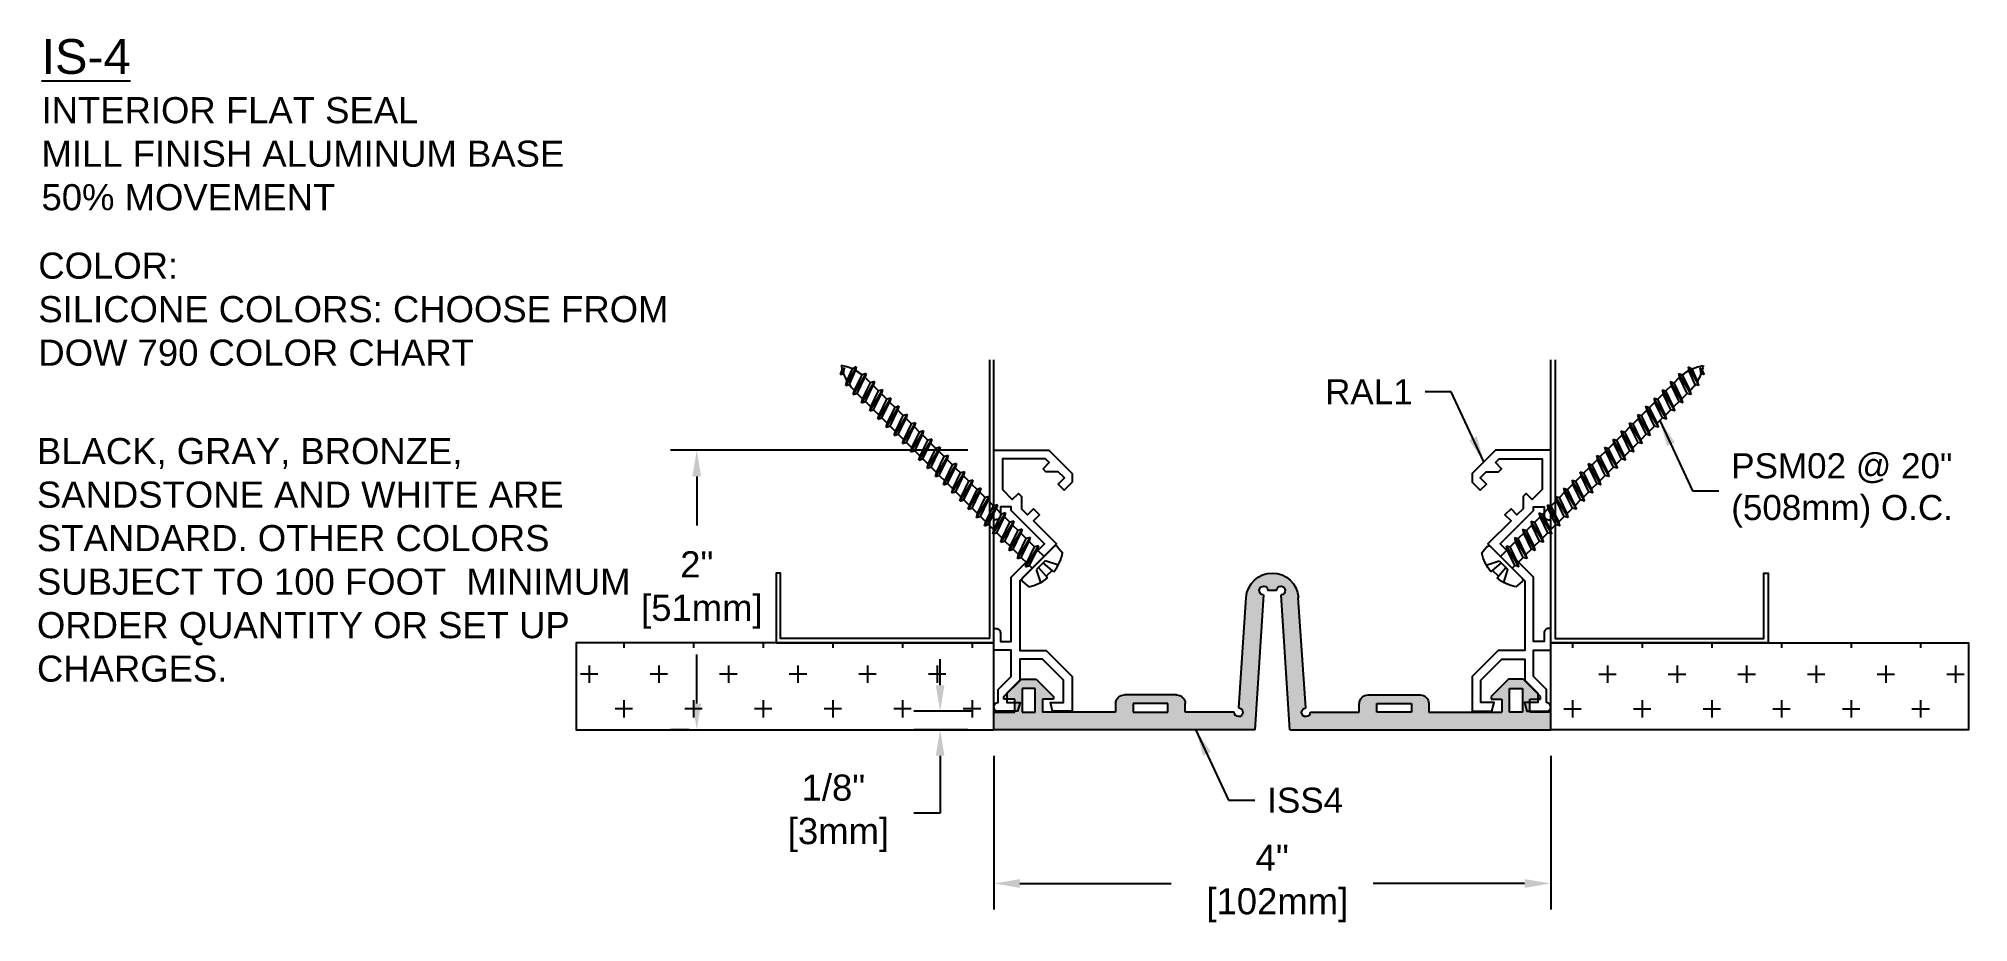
# Model space of a CAD drawing. Header units: inches. Extents: x 11.6 to 25.5, y 2.1 to 8.4.
import ezdxf

# ---------------------------------------------------------------- set-up
doc = ezdxf.new("R2010")
doc.units = ezdxf.units.IN
doc.header["$MEASUREMENT"] = 0
for name, color, linetype in [('Anchors', 4, 'Continuous'), ('Conditions', 1, 'Continuous'), ('Dimensions', 3, 'Continuous'), ('Fillers', 2, 'Continuous'), ('Metals', 7, 'Continuous'), ('SILICONE', 5, 'Continuous'), ('TEXT', 2, 'Continuous')]:
    doc.layers.add(name, color=color, linetype=linetype)
doc.styles.add('ARIAL', font='arial.ttf')
doc.dimstyles.new('Arial', dxfattribs={"dimtxt": 0.1875, "dimasz": 0.1875, "dimexe": 0.1875, "dimexo": 0.1875, "dimgap": 0.1875, "dimtad": 0, "dimtih": 1, "dimtoh": 1, "dimdec": 4, "dimzin": 3, "dimdsep": 46, "dimlunit": 4, "dimtxsty": 'ARIAL', "dimcen": 0.1875, "dimadec": 0, "dimazin": 0, "dimtfac": 1, "dimtdec": 4, "dimtofl": 0, "dimtmove": 0, "dimatfit": 3, "dimfxl": 0, "dimfrac": 2, "dimtolj": 1, "dimtzin": 0, "dimarcsym": 0})

# ---------------------------------------------------------------- blocks, each defined once
blk = doc.blocks.new('*D6')
at = {"layer": 'Defpoints', "color": 0}
for p in [(18.499, 3.452), (22.499, 3.452), (18.499, 2.348)]:
    blk.add_point(p, dxfattribs=at)
at = {"layer": 'Dimensions', "color": 0, "lineweight": -2}
for p, q in [((18.499, 3.265), (18.499, 2.16)), ((22.499, 3.265), (22.499, 2.16)), ((18.687, 2.348), (19.774, 2.348)), ((22.312, 2.348), (21.224, 2.348))]:
    blk.add_line(p, q, dxfattribs=at)
at = {"layer": 'Dimensions', "color": 0}
for points in [[(18.687, 2.379), (18.687, 2.316), (18.499, 2.348)], [(22.312, 2.379), (22.312, 2.316), (22.499, 2.348)]]:
    blk.add_solid(points, dxfattribs=at)
at = {"layer": 'Dimensions', "color": 0, "insert": (20.499, 2.348), "char_height": 0.1875, "attachment_point": 5, "style": 'ARIAL'}
blk.add_mtext('\\A1;4"\\P [102mm]', dxfattribs=at)
blk = doc.blocks.new('*D7')
at = {"layer": 'Defpoints', "color": 0}
for p in [(18.499, 5.46), (16.366, 3.452), (16.499, 3.452)]:
    blk.add_point(p, dxfattribs=at)
at = {"layer": 'Dimensions', "color": 0, "lineweight": -2}
for p, q in [((18.312, 5.46), (16.178, 5.46)), ((16.366, 5.272), (16.366, 4.92)), ((16.366, 3.64), (16.366, 3.992)), ((16.312, 3.452), (16.178, 3.452))]:
    blk.add_line(p, q, dxfattribs=at)
at = {"layer": 'Dimensions', "color": 0}
for points in [[(16.334, 5.272), (16.397, 5.272), (16.366, 5.46)], [(16.334, 3.64), (16.397, 3.64), (16.366, 3.452)]]:
    blk.add_solid(points, dxfattribs=at)
at = {"layer": 'Dimensions', "color": 0, "insert": (16.366, 4.456), "char_height": 0.1875, "attachment_point": 5, "style": 'ARIAL'}
blk.add_mtext('\\A1;2"\\P [51mm]', dxfattribs=at)
blk = doc.blocks.new('A$CB0F2')
blk.add_lwpolyline([(0.029, 0.002, -0.958439), (0.032, 0.064), (0.032, 0.158), (0.125, 0.251), (0.125, 0.442), (0.001, 0.442), (0.001, 0.597), (0.017, 0.597, -0.414214), (0.048, 0.566), (0.048, 0.504), (0.125, 0.504), (0.125, 0.965), (0.364, 1.204), (0.125, 1.444), (0.125, 1.471), (0.048, 1.471), (0.048, 1.409, -0.414214), (0.017, 1.378), (0.001, 1.378), (0.001, 1.877), (0.397, 1.877), (0.564, 1.711), (0.564, 1.647), (0.507, 1.59), (0.463, 1.634), (0.508, 1.679), (0.464, 1.723), (0.375, 1.722), (0.354, 1.744), (0.398, 1.788), (0.371, 1.815), (0.063, 1.815), (0.063, 1.594), (0.133, 1.523), (0.177, 1.567), (0.199, 1.545), (0.199, 1.457), (0.243, 1.414), (0.286, 1.457), (0.33, 1.414), (0.286, 1.37), (0.452, 1.204), (0.187, 0.939), (0.187, 0.439), (0.377, 0.439), (0.564, 0.252), (0.564, 0.002), (0.423, 0.002), (0.407, 0.064), (0.502, 0.064), (0.502, 0.226), (0.351, 0.377), (0.187, 0.377), (0.187, 0.225), (0.094, 0.132), (0.094, 0.064), (0.189, 0.064), (0.172, 0.002), (0.029, 0.002)], format="xyb")
blk = doc.blocks.new('ral1')
blk.add_blockref('A$CB0F2', (-0.029, -0.002))
blk = doc.blocks.new('*D8')
at = {"layer": 'Defpoints', "color": 0}
for p in [(18.528, 3.585), (18.114, 3.452), (18.499, 3.452)]:
    blk.add_point(p, dxfattribs=at)
at = {"layer": 'Dimensions', "color": 0, "lineweight": -2}
for p, q in [((18.114, 3.772), (18.114, 3.96)), ((18.34, 3.585), (17.926, 3.585)), ((18.312, 3.452), (17.926, 3.452)), ((18.114, 3.265), (18.114, 2.852)), ((18.114, 2.852), (17.926, 2.852))]:
    blk.add_line(p, q, dxfattribs=at)
at = {"layer": 'Dimensions', "color": 0}
for points in [[(18.082, 3.772), (18.145, 3.772), (18.114, 3.585)], [(18.082, 3.265), (18.145, 3.265), (18.114, 3.452)]]:
    blk.add_solid(points, dxfattribs=at)
at = {"layer": 'Dimensions', "color": 0, "insert": (17.347, 2.852), "char_height": 0.1875, "attachment_point": 5, "style": 'ARIAL'}
blk.add_mtext('\\A1;1/8"\\P [3mm]', dxfattribs=at)
blk = doc.blocks.new('PSM02')
for p, q in [((-0.177, 0.017), (-0.172, 0.077)), ((-0.162, 0), (0.162, 0)), ((-0.089, 0.116), (-0.044, 0.028)), ((-0.06, -0.069), (-0.06, 0)), ((-0.044, 0.028), (0.044, 0.028)), ((-0.032, 0.127), (-0.03, 0.111)), ((-0.03, 0.111), (0.03, 0.111)), ((-0.03, 0.111), (-0.023, 0.028)), ((0.03, 0.111), (0.023, 0.028)), ((0.032, 0.127), (0.03, 0.111)), ((0.089, 0.116), (0.044, 0.028)), ((0.06, -0.027), (0.06, 0)), ((0.177, 0.017), (0.172, 0.077)), ((-0.086, -0.083), (0.086, -0.042)), ((-0.086, -0.083), (-0.06, -0.069)), ((-0.086, -0.083), (-0.06, -0.098)), ((-0.086, -0.167), (0.086, -0.125)), ((0.06, -0.027), (-0.06, -0.069)), ((0.06, -0.056), (-0.06, -0.098)), ((-0.06, -0.152), (-0.06, -0.098)), ((0.06, -0.111), (-0.06, -0.152)), ((0.086, -0.042), (0.06, -0.027)), ((0.086, -0.042), (0.06, -0.056)), ((0.06, -0.111), (0.06, -0.056)), ((0.086, -0.125), (0.06, -0.111)), ((0.086, -0.125), (0.06, -0.139)), ((-0.086, -0.167), (-0.06, -0.152)), ((-0.086, -0.167), (-0.06, -0.181)), ((-0.086, -0.25), (0.086, -0.208)), ((-0.086, -0.25), (-0.06, -0.236)), ((-0.086, -0.25), (-0.06, -0.264)), ((0.06, -0.139), (-0.06, -0.181)), ((-0.06, -0.236), (-0.06, -0.181)), ((0.06, -0.194), (-0.06, -0.236)), ((0.06, -0.223), (-0.06, -0.264)), ((-0.06, -0.319), (-0.06, -0.264)), ((0.06, -0.194), (0.06, -0.139)), ((0.086, -0.208), (0.06, -0.194)), ((0.086, -0.208), (0.06, -0.223)), ((0.06, -0.277), (0.06, -0.223)), ((-0.086, -0.333), (0.086, -0.292)), ((-0.086, -0.333), (-0.06, -0.319)), ((-0.086, -0.333), (-0.06, -0.348)), ((-0.086, -0.417), (0.086, -0.375)), ((-0.086, -0.417), (-0.06, -0.402)), ((0.06, -0.277), (-0.06, -0.319)), ((0.06, -0.306), (-0.06, -0.348)), ((-0.06, -0.402), (-0.06, -0.348)), ((0.06, -0.361), (-0.06, -0.402)), ((0.06, -0.389), (-0.06, -0.431)), ((0.086, -0.292), (0.06, -0.277)), ((0.086, -0.292), (0.06, -0.306)), ((0.06, -0.361), (0.06, -0.306)), ((0.086, -0.375), (0.06, -0.361)), ((0.086, -0.375), (0.06, -0.389)), ((0.06, -0.444), (0.06, -0.389)), ((-0.086, -0.417), (-0.06, -0.431)), ((-0.086, -0.5), (0.086, -0.458)), ((-0.086, -0.5), (-0.06, -0.486)), ((-0.086, -0.5), (-0.06, -0.514)), ((-0.086, -0.583), (0.086, -0.542)), ((-0.06, -0.486), (-0.06, -0.431)), ((0.06, -0.444), (-0.06, -0.486)), ((0.06, -0.473), (-0.06, -0.514)), ((-0.06, -0.569), (-0.06, -0.514)), ((0.06, -0.527), (-0.06, -0.569)), ((0.086, -0.458), (0.06, -0.444)), ((0.086, -0.458), (0.06, -0.473)), ((0.06, -0.527), (0.06, -0.473)), ((0.086, -0.542), (0.06, -0.527)), ((0.086, -0.542), (0.06, -0.556)), ((-0.086, -0.583), (-0.06, -0.569)), ((-0.086, -0.583), (-0.06, -0.598)), ((-0.086, -0.667), (0.086, -0.625)), ((-0.086, -0.667), (-0.06, -0.652)), ((-0.086, -0.667), (-0.06, -0.681)), ((0.06, -0.556), (-0.06, -0.598)), ((-0.06, -0.652), (-0.06, -0.598)), ((0.06, -0.611), (-0.06, -0.652)), ((0.06, -0.639), (-0.06, -0.681)), ((-0.06, -0.736), (-0.06, -0.681)), ((0.06, -0.611), (0.06, -0.556)), ((0.086, -0.625), (0.06, -0.611)), ((0.086, -0.625), (0.06, -0.639)), ((0.06, -0.694), (0.06, -0.639)), ((-0.086, -0.75), (0.086, -0.708)), ((-0.086, -0.75), (-0.06, -0.736)), ((-0.086, -0.75), (-0.06, -0.764)), ((-0.086, -0.833), (0.086, -0.792)), ((-0.086, -0.833), (-0.06, -0.819)), ((0.06, -0.694), (-0.06, -0.736)), ((0.06, -0.723), (-0.06, -0.764)), ((-0.06, -0.819), (-0.06, -0.764)), ((0.06, -0.777), (-0.06, -0.819)), ((0.06, -0.806), (-0.06, -0.848)), ((0.086, -0.708), (0.06, -0.694)), ((0.086, -0.708), (0.06, -0.723)), ((0.06, -0.777), (0.06, -0.723)), ((0.086, -0.792), (0.06, -0.777)), ((0.086, -0.792), (0.06, -0.806)), ((0.06, -0.861), (0.06, -0.806)), ((-0.086, -0.833), (-0.06, -0.848)), ((-0.086, -0.917), (0.086, -0.875)), ((-0.086, -0.917), (-0.06, -0.902)), ((-0.086, -0.917), (-0.06, -0.931)), ((-0.086, -1), (0.086, -0.958)), ((-0.06, -0.902), (-0.06, -0.848)), ((0.06, -0.861), (-0.06, -0.902)), ((0.06, -0.889), (-0.06, -0.931)), ((-0.06, -0.986), (-0.06, -0.931)), ((0.06, -0.944), (-0.06, -0.986)), ((0.086, -0.875), (0.06, -0.861)), ((0.086, -0.875), (0.06, -0.889)), ((0.06, -0.944), (0.06, -0.889)), ((0.086, -0.958), (0.06, -0.944)), ((0.086, -0.958), (0.06, -0.973)), ((-0.086, -1), (-0.06, -0.986)), ((-0.086, -1), (-0.06, -1.014)), ((-0.086, -1.083), (0.086, -1.042)), ((-0.086, -1.083), (-0.06, -1.069)), ((-0.086, -1.083), (-0.06, -1.098)), ((0.06, -0.973), (-0.06, -1.014)), ((-0.06, -1.069), (-0.06, -1.014)), ((0.06, -1.027), (-0.06, -1.069)), ((0.06, -1.056), (-0.06, -1.098)), ((-0.06, -1.152), (-0.06, -1.098)), ((0.06, -1.027), (0.06, -0.973)), ((0.086, -1.042), (0.06, -1.027)), ((0.086, -1.042), (0.06, -1.056)), ((0.06, -1.111), (0.06, -1.056)), ((-0.086, -1.167), (0.086, -1.125)), ((-0.086, -1.167), (-0.06, -1.152)), ((-0.086, -1.167), (-0.06, -1.181)), ((-0.086, -1.25), (0.086, -1.208)), ((-0.086, -1.25), (-0.06, -1.236)), ((0.06, -1.111), (-0.06, -1.152)), ((0.06, -1.139), (-0.06, -1.181)), ((-0.06, -1.236), (-0.06, -1.181)), ((0.06, -1.194), (-0.06, -1.236)), ((0.06, -1.223), (-0.06, -1.264)), ((0.086, -1.125), (0.06, -1.111)), ((0.086, -1.125), (0.06, -1.139)), ((0.06, -1.194), (0.06, -1.139)), ((0.086, -1.208), (0.06, -1.194)), ((0.086, -1.208), (0.06, -1.223)), ((0.06, -1.277), (0.06, -1.223)), ((-0.086, -1.25), (-0.06, -1.264)), ((-0.086, -1.333), (0.086, -1.292)), ((-0.086, -1.333), (-0.06, -1.319)), ((-0.086, -1.333), (-0.06, -1.348)), ((-0.086, -1.417), (0.086, -1.375)), ((-0.06, -1.319), (-0.06, -1.264)), ((0.06, -1.277), (-0.06, -1.319)), ((0.06, -1.306), (-0.06, -1.348)), ((-0.06, -1.402), (-0.06, -1.348)), ((0.06, -1.361), (-0.06, -1.402)), ((0.086, -1.292), (0.06, -1.277)), ((0.086, -1.292), (0.06, -1.306)), ((0.06, -1.361), (0.06, -1.306)), ((0.086, -1.375), (0.06, -1.361)), ((0.086, -1.375), (0.06, -1.389)), ((-0.086, -1.417), (-0.06, -1.402)), ((-0.086, -1.417), (-0.06, -1.431)), ((-0.086, -1.5), (0.086, -1.458)), ((-0.086, -1.5), (-0.06, -1.486)), ((-0.086, -1.5), (-0.06, -1.514)), ((0.06, -1.389), (-0.06, -1.431)), ((-0.06, -1.486), (-0.06, -1.431)), ((0.06, -1.444), (-0.06, -1.486)), ((0.06, -1.473), (-0.06, -1.514)), ((-0.06, -1.569), (-0.06, -1.514)), ((0.06, -1.444), (0.06, -1.389)), ((0.086, -1.458), (0.06, -1.444)), ((0.086, -1.458), (0.06, -1.473)), ((0.06, -1.527), (0.06, -1.473)), ((-0.086, -1.583), (0.086, -1.542)), ((-0.086, -1.583), (-0.06, -1.569)), ((-0.086, -1.583), (-0.06, -1.598)), ((-0.086, -1.667), (0.086, -1.625)), ((-0.086, -1.667), (-0.06, -1.652)), ((0.06, -1.527), (-0.06, -1.569)), ((0.06, -1.556), (-0.06, -1.598)), ((-0.06, -1.652), (-0.06, -1.598)), ((0.06, -1.611), (-0.06, -1.652)), ((0.06, -1.639), (-0.06, -1.681)), ((0.086, -1.542), (0.06, -1.527)), ((0.086, -1.542), (0.06, -1.556)), ((0.06, -1.611), (0.06, -1.556)), ((0.086, -1.625), (0.06, -1.611)), ((0.086, -1.625), (0.06, -1.639)), ((0.06, -1.694), (0.06, -1.639)), ((-0.086, -1.667), (-0.06, -1.681)), ((-0.086, -1.75), (0.086, -1.708)), ((-0.086, -1.75), (-0.06, -1.736)), ((-0.086, -1.75), (-0.06, -1.764)), ((-0.086, -1.833), (0.086, -1.792)), ((-0.06, -1.736), (-0.06, -1.681)), ((0.06, -1.694), (-0.06, -1.736)), ((0.06, -1.723), (-0.06, -1.764)), ((-0.06, -1.81), (-0.06, -1.764)), ((0.06, -1.777), (-0.06, -1.819)), ((0.086, -1.708), (0.06, -1.694)), ((0.086, -1.708), (0.06, -1.723)), ((0.06, -1.723), (0.06, -1.777)), ((0.086, -1.792), (0.06, -1.777)), ((0.086, -1.792), (0.06, -1.806)), ((-0.086, -1.833), (-0.06, -1.819)), ((-0.086, -1.833), (-0.058, -1.847)), ((-0.069, -1.917), (0.079, -1.875)), ((-0.069, -1.917), (-0.047, -1.902)), ((-0.069, -1.917), (-0.039, -1.926)), ((0.06, -1.806), (-0.058, -1.847)), ((0.056, -1.862), (-0.047, -1.902)), ((0.05, -1.892), (-0.039, -1.926)), ((0.079, -1.875), (0.05, -1.892)), ((0.079, -1.875), (0.056, -1.862)), ((0.06, -1.806), (0.06, -1.81)), ((0.03, -1.947), (-0.004, -1.972)), ((-0.004, -1.972), (0.051, -1.958)), ((0.017, -1.973), (-0.004, -1.972)), ((0.051, -1.958), (0.017, -1.973)), ((0.051, -1.958), (0.03, -1.947))]:
    blk.add_line(p, q)
for centre, radius, start, end in [((-0.162, 0.016), 0.016, 175, 270), ((0, -0.185), 0.313, 95.8447, 123.323), ((0, -0.185), 0.313, 56.677, 84.1553), ((0.162, 0.016), 0.016, 270, 5), ((0.27, -1.81), 0.33, 180, 181.4809), ((0.27, -1.81), 0.33, 186.3809, 196.1333), ((0.27, -1.81), 0.33, 200.6129, 215.118), ((-0.27, -1.81), 0.33, 335.5566, 345.5871), ((-0.27, -1.81), 0.33, 350.9871, 0), ((-0.27, -1.81), 0.33, 324.882, 330.5326)]:
    blk.add_arc(centre, radius, start, end)
blk = doc.blocks.new('ISS-4')
at = {"layer": 'Defpoints', "color": 0, "linetype": 'ByBlock'}
for p in [(0.875, 0.063), (1, 0.063)]:
    blk.add_point(p, dxfattribs=at)
at = {"layer": 'SILICONE'}
for p, q in [((1.875, -0.125), (1.936, 0.844)), ((1.969, 0.875), (2.031, 0.875)), ((2.064, 0.844), (2.125, -0.125)), ((1.76, 0.031), (1.813, 0.825)), ((2.24, 0.031), (2.187, 0.825)), ((0.073, 0.113), (0.198, 0.238)), ((0.198, 0.238), (0.303, 0.238)), ((0.203, 0.172), (0.203, 0)), ((0.297, 0.172), (0.203, 0.172)), ((0.297, 0), (0.297, 0.172)), ((0.303, 0.238), (0.428, 0.113)), ((3.697, 0.238), (3.572, 0.113)), ((3.802, 0.238), (3.697, 0.238)), ((3.703, 0), (3.703, 0.172)), ((3.703, 0.172), (3.797, 0.172)), ((3.797, 0.172), (3.797, 0)), ((3.927, 0.113), (3.802, 0.238)), ((0, 0), (0.15, 0)), ((0, -0.125), (0, 0)), ((0.073, 0.094), (0.073, 0.113)), ((0.15, 0.094), (0.073, 0.094)), ((0.15, 0), (0.15, 0.094)), ((0.203, 0), (0.297, 0)), ((0.35, 0.094), (0.35, 0)), ((0.428, 0.094), (0.35, 0.094)), ((0.875, 0), (0.35, 0)), ((0.428, 0.113), (0.428, 0.094)), ((0.844, 0), (0.844, 0)), ((0.875, 0.063), (0.875, 0)), ((1.312, 0.125), (0.938, 0.125)), ((1, 0.063), (1, 0)), ((1.25, 0.063), (1, 0.063)), ((1, 0), (1.25, 0)), ((1.25, 0), (1.25, 0.063)), ((1.375, 0), (1.375, 0.063)), ((1.726, 0), (1.375, 0)), ((2.274, 0), (2.625, 0)), ((2.625, 0), (2.625, 0.063)), ((2.688, 0.125), (3.062, 0.125)), ((2.75, 0), (2.75, 0.063)), ((2.75, 0.063), (3, 0.063)), ((3, 0), (2.75, 0)), ((3, 0.063), (3, 0)), ((3.125, 0.063), (3.125, 0)), ((3.125, 0), (3.65, 0)), ((3.156, 0), (3.156, 0)), ((3.572, 0.113), (3.572, 0.094)), ((3.572, 0.094), (3.65, 0.094)), ((3.65, 0.094), (3.65, 0)), ((3.797, 0), (3.703, 0)), ((3.85, 0), (3.85, 0.094)), ((3.85, 0.094), (3.927, 0.094)), ((4, 0), (3.85, 0)), ((3.927, 0.094), (3.927, 0.113)), ((4, -0.125), (4, 0)), ((1.875, -0.125), (0, -0.125)), ((2.125, -0.125), (4, -0.125))]:
    blk.add_line(p, q, dxfattribs=at)
for centre, radius, start, end in [((2, 0.812), 0.188, 3.8382, 176.1618), ((1.938, 0.875), 0.0312, 0, 266.4237), ((2.062, 0.875), 0.0312, 273.5763, 180), ((0.938, 0.063), 0.0625, 90, 180), ((1.312, 0.063), 0.0625, 0, 90), ((1.758, 0), 0.0312, 180, 86.1618), ((2.242, 0), 0.0312, 93.8382, 0), ((2.688, 0.063), 0.0625, 90, 180), ((3.062, 0.063), 0.0625, 0, 90)]:
    blk.add_arc(centre, radius, start, end, dxfattribs=at)
blk = doc.blocks.new('ES-10424')
h = blk.add_hatch(color=256)
h.paths.add_polyline_path([(1.875, 0), (0, 0), (0, 0.125), (0.125, 0.125), (0.15, 0.125), (0.15, 0.219), (0.073, 0.219), (0.073, 0.238), (0.198, 0.363), (0.303, 0.363), (0.428, 0.238), (0.428, 0.219), (0.35, 0.219), (0.35, 0.125), (0.875, 0.125), (0.875, 0.188, -0.414214), (0.938, 0.25), (1.312, 0.25, -0.414214), (1.375, 0.188), (1.375, 0.125), (1.726, 0.125, 2.304291), (1.76, 0.156), (1.813, 0.95, -0.935159), (2.187, 0.95), (2.24, 0.156, 2.304291), (2.274, 0.125), (2.625, 0.125), (2.625, 0.188, -0.414214), (2.688, 0.25), (3.062, 0.25, -0.414214), (3.125, 0.188), (3.125, 0.125), (3.65, 0.125), (3.65, 0.219), (3.572, 0.219), (3.572, 0.238), (3.697, 0.363), (3.802, 0.363), (3.927, 0.238), (3.927, 0.219), (3.85, 0.219), (3.85, 0.125), (4, 0.125), (4, 0), (2.125, 0), (2.064, 0.969, 2.311518), (2.031, 1), (1.969, 1, 2.311518), (1.936, 0.969)])
h.paths.add_polyline_path([(1.25, 0.125), (1.25, 0.188), (1, 0.188), (1, 0.125)], flags=17)
h.paths.add_polyline_path([(0.297, 0.125), (0.297, 0.297), (0.203, 0.297), (0.203, 0.125)], flags=17)
h.paths.add_polyline_path([(2.75, 0.125), (3, 0.125), (3, 0.188), (2.75, 0.188)], flags=17)
h.paths.add_polyline_path([(3.703, 0.125), (3.797, 0.125), (3.797, 0.297), (3.703, 0.297)], flags=17)
at = {"xscale": -1}
blk.add_blockref('ISS-4', (4, 0.125), dxfattribs=at)

msp = doc.modelspace()

# ---------------------------------------------------------------- hatches: boundary and pattern name
at = {"layer": 'Conditions'}
h = msp.add_hatch(dxfattribs=at)
h.set_pattern_fill('CROSS', color=256, style=0)
h.set_pattern_definition([(180, (24.40495, 8.60194), (-0.25, -0.25), [0.125, -0.375]), (270, (24.34245, 8.66444), (0.25, -0.25), [0.125, -0.375])])
h.paths.add_polyline_path([(15.49934, 3.45232), (18.49934, 3.45232), (18.49934, 3.55232), (18.49934, 4.07732), (16.93684, 4.07732), (15.49934, 4.07732)])
h = msp.add_hatch(dxfattribs=at)
h.set_pattern_fill('CROSS', color=256, style=0)
h.set_pattern_definition([(7e-15, (16.59373, 8.60194), (0.25, -0.25), [0.125, -0.375]), (270, (16.65623, 8.66444), (-0.25, -0.25), [0.125, -0.375])])
h.paths.add_polyline_path([(25.49934, 3.45232), (22.49934, 3.45232), (22.49934, 3.55232), (22.49934, 4.07732), (24.06184, 4.07732), (25.49934, 4.07732)])

# ---------------------------------------------------------------- linework, layer by layer
for points in [[(18.46809, 6.10857), (18.46809, 4.10857), (16.96809, 4.10857), (16.96809, 4.57732), (16.93684, 4.57732), (16.93684, 4.07732), (18.49934, 4.07732), (18.49934, 6.10857)], [(22.53059, 6.10857), (22.53059, 4.10857), (24.03059, 4.10857), (24.03059, 4.57732), (24.06184, 4.57732), (24.06184, 4.07732), (22.49934, 4.07732), (22.49934, 6.10857)], [(18.49934, 4.07732), (15.49934, 4.07732), (15.49934, 3.45232), (18.49934, 3.45232), (18.49934, 4.07732)], [(22.49934, 4.07732), (25.49934, 4.07732), (25.49934, 3.45232), (22.49934, 3.45232), (22.49934, 4.07732)]]:
    msp.add_lwpolyline(points, dxfattribs=at)

# ---------------------------------------------------------------- block references
at = {"layer": 'Anchors', "rotation": 225}
msp.add_blockref('PSM02', (18.81786, 4.65428), dxfattribs=at)
at = {"layer": 'Anchors', "xscale": -1, "rotation": 135.0000000000001}
msp.add_blockref('PSM02', (22.18082, 4.65428), dxfattribs=at)
at = {"layer": 'Fillers'}
msp.add_blockref('ES-10424', (18.49934, 3.45232), dxfattribs=at)
at = {"layer": 'Metals'}
msp.add_blockref('ral1', (18.52764, 3.5847), dxfattribs=at)
at = {"layer": 'Metals', "xscale": -1, "rotation": 359.9999999999968}
msp.add_blockref('ral1', (22.47104, 3.5847), dxfattribs=at)

# ---------------------------------------------------------------- texts
at = {"layer": 'TEXT', "attachment_point": 1, "style": 'ARIAL'}
for s, insert, char_height, width in [('{\\LIS-4\\P\\H0.75x;\\lINTERIOR FLAT SEAL\\PMILL FINISH ALUMINUM BASE\\P50% MOVEMENT}', (11.65928, 8.41297), 0.25, 5.125), ('COLOR:{\\L                             \\~\\P}SILICONE COLORS: CHOOSE FROM DOW 790 COLOR CHART', (11.6366, 6.87962), 0.1875, 5.128672), ('BLACK, GRAY, BRONZE, SANDSTONE AND WHITE ARE STANDARD. OTHER COLORS SUBJECT TO 100 FOOT  MINIMUM ORDER QUANTITY OR SET UP CHARGES.', (11.62654, 5.54747), 0.1875, 4.4866236)]:
    msp.add_mtext(s, dxfattribs=dict(at, insert=insert, char_height=char_height, width=width))
at = {"layer": 'TEXT', "char_height": 0.18, "style": 'ARIAL'}
for s, insert, attachment_point in [('\\A1;RAL1', (21.50772, 5.79009), 9), ('PSM02 @ 20"\\P(508mm) O.C.', (23.79592, 5.4385), 1), ('ISS4', (20.46334, 3.03587), 1)]:
    msp.add_mtext(s, dxfattribs=dict(at, insert=insert, attachment_point=attachment_point))

# ---------------------------------------------------------------- dimensions: what is measured, and where the dimension line sits
at = {"layer": 'Dimensions'}
for base, p1, p2, picture, middle in [((16.3656, 3.45232), (18.49928, 5.4597), (16.49934, 3.45232), '*D7', (16.3656, 4.45601)), ((18.11366, 3.45232), (18.52764, 3.5847), (18.49934, 3.45232), '*D8', (17.34697, 2.85208))]:
    dim = msp.add_linear_dim(base=base, p1=p1, p2=p2, angle=90, dimstyle='Arial', override={"dimpost": '\\X'}, dxfattribs=at)
    dim.commit()
    dim.dimension.update_dxf_attribs({"geometry": picture, "text_midpoint": middle, "dimtype": 160})
dim = msp.add_linear_dim(base=(18.49934, 2.34773), p1=(22.49934, 3.45232), p2=(18.49934, 3.45232), dimstyle='Arial', override={"dimpost": '\\X'}, dxfattribs=at)
dim.commit()
dim.dimension.update_dxf_attribs({"geometry": '*D6', "text_midpoint": (20.49934, 2.34773), "dimtype": 160})

# ---------------------------------------------------------------- leaders
at = {"layer": 'TEXT'}
for points in [[(22.01973, 5.37637), (21.78522, 5.88009), (21.59772, 5.88009)], [(23.28391, 5.67251), (23.51842, 5.16879), (23.70592, 5.16879)], [(19.95132, 3.4496), (20.18584, 2.94587), (20.37334, 2.94587)]]:
    msp.add_leader(points, dimstyle='Arial', dxfattribs=at)

doc.saveas('drawing.dxf')
